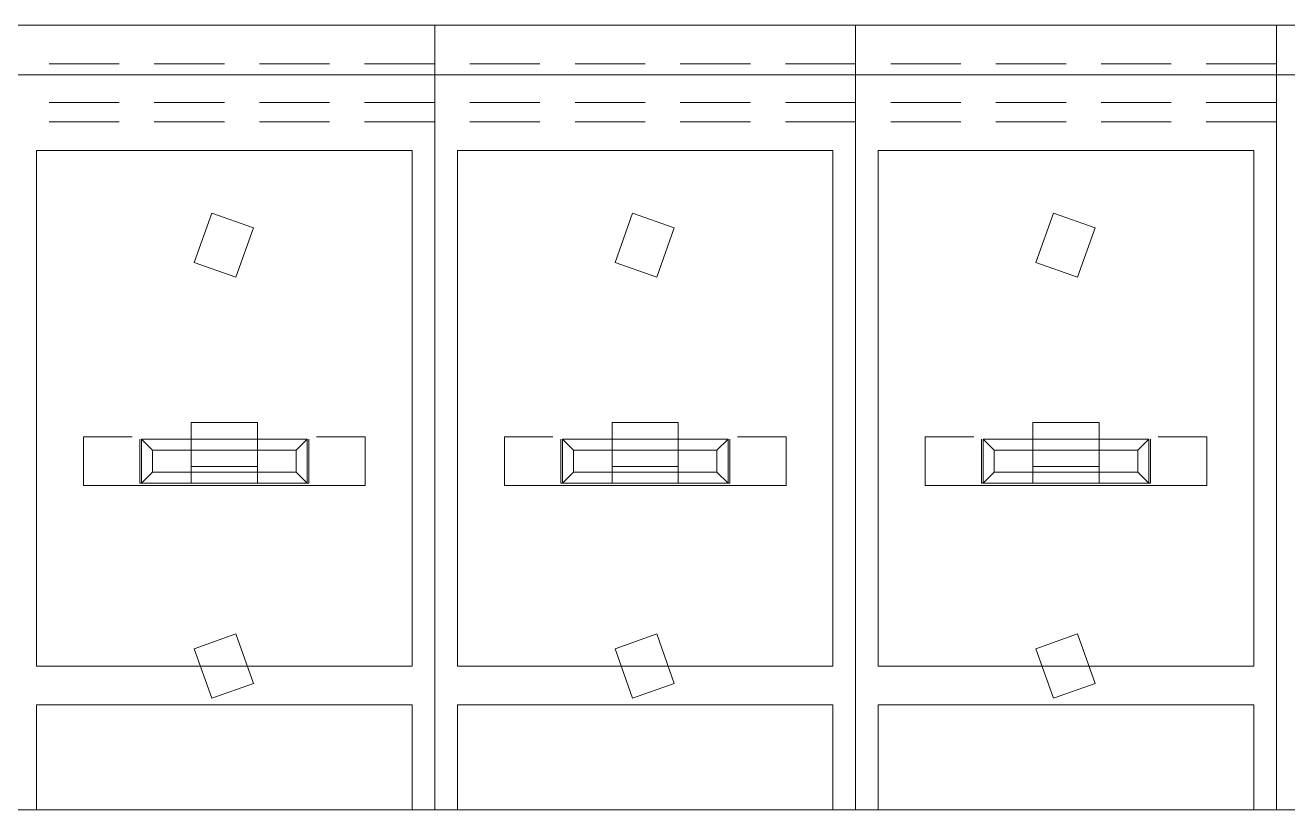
# Model space of a CAD drawing. Header units: millimetres. Extents: x 5 to 589, y 5 to 415.
# Drawn here: x 130.2 to 153.06, y 352.57 to 366.77 of the extents above; entities that cross this region are included whole.
import ezdxf

# ---------------------------------------------------------------- set-up
doc = ezdxf.new("R2010")
doc.units = ezdxf.units.MM
doc.linetypes.add('HIDDEN', pattern=[1.905, 1.27, -0.635])

msp = doc.modelspace()

# ---------------------------------------------------------------- linework, layer by layer
at = {"color": 7, "linetype": 'Continuous', "lineweight": 15}
for p, q in [((129.997, 366.774), (137.617, 366.774)), ((137.617, 366.774), (145.237, 366.774)), ((137.617, 365.874), (137.617, 366.774)), ((145.237, 365.874), (145.237, 366.774)), ((145.237, 366.774), (152.857, 366.774)), ((152.857, 366.774), (160.477, 366.774)), ((152.857, 365.874), (152.857, 366.774)), ((137.617, 365.874), (129.997, 365.874)), ((145.237, 365.874), (137.617, 365.874)), ((137.617, 365.874), (137.617, 352.574)), ((145.237, 352.574), (145.237, 365.874)), ((152.857, 365.874), (145.237, 365.874)), ((152.857, 365.874), (152.857, 352.574)), ((160.477, 365.874), (152.857, 365.874)), ((130.407, 364.504), (137.207, 364.504)), ((130.407, 355.174), (130.407, 364.504)), ((137.207, 364.504), (137.207, 355.174)), ((138.027, 364.504), (144.827, 364.504)), ((138.027, 355.174), (138.027, 364.504)), ((144.827, 364.504), (144.827, 355.174)), ((145.647, 355.174), (145.647, 364.504)), ((145.647, 364.504), (152.447, 364.504)), ((152.447, 364.504), (152.447, 355.174)), ((134.407, 359.583), (133.207, 359.583)), ((133.207, 359.284), (133.207, 359.583)), ((134.407, 359.284), (134.407, 359.583)), ((142.027, 359.583), (140.827, 359.583)), ((140.827, 359.284), (140.827, 359.583)), ((142.027, 359.284), (142.027, 359.583)), ((149.647, 359.583), (148.447, 359.583)), ((148.447, 359.284), (148.447, 359.583)), ((149.647, 359.284), (149.647, 359.583)), ((131.257, 359.324), (131.257, 358.444)), ((131.257, 359.324), (132.137, 359.324)), ((132.277, 359.284), (132.277, 358.484)), ((132.507, 359.084), (132.307, 359.284)), ((132.307, 359.284), (135.307, 359.284)), ((132.307, 359.284), (132.307, 358.484)), ((135.307, 359.284), (135.107, 359.084)), ((135.307, 358.484), (135.307, 359.284)), ((135.337, 359.284), (135.337, 358.484)), ((135.477, 359.324), (136.357, 359.324)), ((136.357, 358.444), (136.357, 359.324)), ((138.877, 359.324), (139.757, 359.324)), ((138.877, 359.324), (138.877, 358.444)), ((139.897, 359.284), (139.897, 358.484)), ((140.127, 359.084), (139.927, 359.284)), ((139.927, 359.284), (142.927, 359.284)), ((139.927, 359.284), (139.927, 358.484)), ((142.927, 359.284), (142.727, 359.084)), ((142.927, 358.484), (142.927, 359.284)), ((142.957, 359.284), (142.957, 358.484)), ((143.097, 359.324), (143.977, 359.324)), ((143.977, 358.444), (143.977, 359.324)), ((146.497, 359.324), (147.377, 359.324)), ((146.497, 359.324), (146.497, 358.444)), ((147.517, 359.284), (147.517, 358.484)), ((147.747, 359.084), (147.547, 359.284)), ((147.547, 359.284), (150.547, 359.284)), ((147.547, 359.284), (147.547, 358.484)), ((150.547, 359.284), (150.347, 359.084)), ((150.547, 358.484), (150.547, 359.284)), ((150.577, 359.284), (150.577, 358.484)), ((150.717, 359.324), (151.597, 359.324)), ((151.597, 358.444), (151.597, 359.324)), ((135.107, 359.084), (132.507, 359.084)), ((132.507, 359.084), (132.507, 358.684)), ((135.107, 359.084), (135.107, 358.684)), ((142.727, 359.084), (140.127, 359.084)), ((140.127, 359.084), (140.127, 358.684)), ((142.727, 359.084), (142.727, 358.684)), ((150.347, 359.084), (147.747, 359.084)), ((147.747, 359.084), (147.747, 358.684)), ((150.347, 359.084), (150.347, 358.684)), ((132.507, 358.684), (132.307, 358.484)), ((135.107, 358.684), (132.507, 358.684)), ((135.307, 358.484), (135.107, 358.684)), ((140.127, 358.684), (139.927, 358.484)), ((142.727, 358.684), (140.127, 358.684)), ((142.927, 358.484), (142.727, 358.684)), ((147.747, 358.684), (147.547, 358.484)), ((150.347, 358.684), (147.747, 358.684)), ((150.547, 358.484), (150.347, 358.684)), ((132.277, 358.484), (132.307, 358.484)), ((132.307, 358.484), (135.307, 358.484)), ((135.307, 358.484), (135.337, 358.484)), ((139.897, 358.484), (139.927, 358.484)), ((139.927, 358.484), (142.927, 358.484)), ((142.927, 358.484), (142.957, 358.484)), ((147.517, 358.484), (147.547, 358.484)), ((147.547, 358.484), (150.547, 358.484)), ((150.547, 358.484), (150.577, 358.484)), ((136.357, 358.444), (131.257, 358.444)), ((143.977, 358.444), (138.877, 358.444)), ((151.597, 358.444), (146.497, 358.444)), ((137.207, 355.174), (130.407, 355.174)), ((144.827, 355.174), (138.027, 355.174)), ((152.447, 355.174), (145.647, 355.174)), ((130.407, 354.474), (137.207, 354.474)), ((130.407, 352.574), (130.407, 354.474)), ((137.207, 354.474), (137.207, 352.574)), ((138.027, 354.474), (144.827, 354.474)), ((138.027, 352.574), (138.027, 354.474)), ((144.827, 354.474), (144.827, 352.574)), ((145.647, 354.474), (152.447, 354.474)), ((145.647, 352.574), (145.647, 354.474)), ((152.447, 354.474), (152.447, 352.574)), ((129.997, 352.574), (130.407, 352.574)), ((137.207, 352.574), (130.407, 352.574)), ((137.207, 352.574), (137.617, 352.574)), ((137.617, 352.574), (138.027, 352.574)), ((144.827, 352.574), (138.027, 352.574)), ((144.827, 352.574), (145.237, 352.574)), ((145.237, 352.574), (145.647, 352.574)), ((152.447, 352.574), (145.647, 352.574)), ((152.447, 352.574), (152.857, 352.574)), ((152.857, 352.574), (153.267, 352.574))]:
    msp.add_line(p, q, dxfattribs=at)
at = {"color": 7, "linetype": 'HIDDEN', "lineweight": 0}
for p, q in [((137.617, 366.074), (129.997, 366.074)), ((145.237, 366.074), (137.617, 366.074)), ((152.857, 366.074), (145.237, 366.074)), ((160.477, 366.074), (152.857, 366.074)), ((137.617, 365.374), (129.997, 365.374)), ((145.237, 365.374), (137.617, 365.374)), ((152.857, 365.374), (145.237, 365.374)), ((160.477, 365.374), (152.857, 365.374)), ((137.617, 365.024), (129.997, 365.024)), ((145.237, 365.024), (137.617, 365.024)), ((152.857, 365.024), (145.237, 365.024)), ((160.477, 365.024), (152.857, 365.024)), ((133.579, 363.375), (133.262, 362.479)), ((133.579, 363.375), (134.333, 363.108)), ((141.199, 363.375), (140.882, 362.479)), ((141.199, 363.375), (141.953, 363.108)), ((148.819, 363.375), (148.502, 362.479)), ((148.819, 363.375), (149.573, 363.108)), ((134.016, 362.212), (134.333, 363.108)), ((141.636, 362.212), (141.953, 363.108)), ((149.256, 362.212), (149.573, 363.108)), ((133.262, 362.479), (134.016, 362.212)), ((140.882, 362.479), (141.636, 362.212)), ((148.502, 362.479), (149.256, 362.212)), ((133.207, 359.284), (133.207, 358.484)), ((134.407, 359.284), (134.407, 358.484)), ((140.827, 359.284), (140.827, 358.484)), ((142.027, 359.284), (142.027, 358.484)), ((148.447, 359.284), (148.447, 358.484)), ((149.647, 359.284), (149.647, 358.484)), ((134.407, 358.784), (133.207, 358.784)), ((142.027, 358.784), (140.827, 358.784)), ((149.647, 358.784), (148.447, 358.784)), ((133.262, 355.489), (134.016, 355.756)), ((134.333, 354.86), (134.016, 355.756)), ((140.882, 355.489), (141.636, 355.756)), ((141.953, 354.86), (141.636, 355.756)), ((148.502, 355.489), (149.256, 355.756)), ((149.573, 354.86), (149.256, 355.756)), ((133.262, 355.489), (133.579, 354.593)), ((140.882, 355.489), (141.199, 354.593)), ((148.502, 355.489), (148.819, 354.593)), ((133.579, 354.593), (134.333, 354.86)), ((141.199, 354.593), (141.953, 354.86)), ((148.819, 354.593), (149.573, 354.86))]:
    msp.add_line(p, q, dxfattribs=at)
at = {"color": 7, "linetype": 'HIDDEN', "lineweight": 0, "flags": 128}
for points in [[(133.207, 359.284), (133.207, 359.284)], [(134.407, 359.284), (134.407, 359.284)], [(135.307, 359.284), (135.307, 359.284)], [(140.827, 359.284), (140.827, 359.284)], [(142.027, 359.284), (142.027, 359.284)], [(142.927, 359.284), (142.927, 359.284)], [(148.447, 359.284), (148.447, 359.284)], [(149.647, 359.284), (149.647, 359.284)], [(150.547, 359.284), (150.547, 359.284)]]:
    msp.add_lwpolyline(points, dxfattribs=at)

doc.saveas('drawing.dxf')
